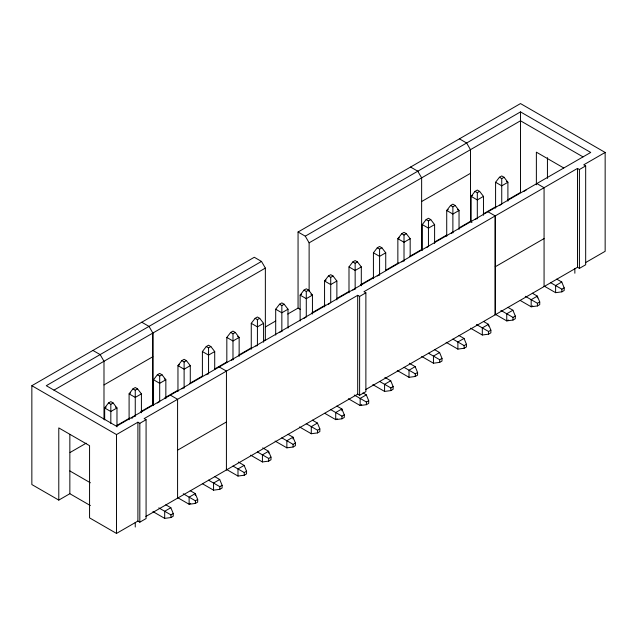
<?xml version="1.0" encoding="UTF-8"?>
<svg xmlns="http://www.w3.org/2000/svg" width="637" height="637" viewBox="0 0 637 637"><rect width="100%" height="100%" fill="white"/><g stroke="black" fill="none" stroke-linecap="round" stroke-linejoin="round"><path stroke-width="0.96" d="M116.977 426.87L116.977 407.967L113.131 402.966L110.822 401.636L108.513 402.966L104.667 407.967L104.667 419.902M141.414 412.76L141.414 393.865L137.568 388.865L135.259 387.527L132.95 388.865L129.096 393.865L129.096 419.719M153.533 405.618L153.533 379.756L157.379 374.755L159.688 373.425L161.997 374.755L165.843 379.756L165.843 398.651M131.851 418.501L132.95 417.076L135.259 415.746M190.28 383.554L190.28 365.646L186.426 360.653L184.117 359.316L181.816 360.653L177.962 365.646L177.962 391.508M202.399 376.411L202.399 351.544L206.245 346.544L208.554 345.214L210.863 346.544L214.709 351.544L214.709 369.444M226.828 362.302L226.828 337.435L230.674 332.442L232.983 331.105L235.292 332.442L239.146 337.435L239.146 356.338M251.265 349.195L251.265 323.333L255.111 318.333L257.42 317.003L259.729 318.333L263.575 323.333L263.575 342.228M275.694 335.086L275.694 309.224L279.539 304.223L281.849 302.893L284.158 304.223L288.004 309.224L288.004 328.127M312.441 314.017L312.441 295.122L308.595 290.122L306.286 288.792L303.976 290.122L300.131 295.122L300.131 320.984M336.869 299.916L336.869 281.013L333.024 276.012L330.714 274.682L328.405 276.012L324.559 281.013L324.559 306.875M348.996 292.765L348.996 266.911L352.842 261.911L355.151 260.573L357.461 261.911L361.306 266.911L361.306 285.806M373.425 278.664L373.425 252.801L377.271 247.801L379.58 246.471L381.889 247.801L385.735 252.801L385.735 270.709M410.172 256.6L410.172 238.692L406.326 233.699L404.017 232.362L401.708 233.699L397.854 238.692L397.854 263.559M422.291 250.452L422.291 224.59L426.137 219.59L428.446 218.26L430.755 219.59L434.601 224.59L434.601 243.485M459.038 229.384L459.038 210.481L455.184 205.488L452.883 204.151L450.574 205.488L446.72 210.481L446.72 236.343M483.467 215.274L483.467 196.379L479.621 191.379L477.312 190.049L475.003 191.379L471.157 196.379L471.157 222.241M495.586 208.132L495.586 182.27L499.432 177.269L501.741 175.939L504.05 177.269L507.904 182.27L507.904 201.173M90.366 505.563L69.847 493.715L58.787 500.101L31.85 484.55L31.85 385.696L254.29 257.268L261.504 261.433L265.358 268.097L265.358 339.744L263.638 340.731M287.765 314.033L298.06 308.085L298.06 232.003L520.501 103.576L605.15 152.45L605.15 251.304L585.459 262.667M261.504 261.433L46.278 385.696L116.499 426.241L590.722 152.45L520.501 111.905L305.274 236.168L298.06 232.003M53.978 390.139L265.358 268.097M309.12 291.587L309.12 242.832L520.501 120.791L583.022 156.893M103.99 384.923L152.832 356.728M421.646 201.523L470.48 173.328M106.204 407.083L104.667 407.967L110.822 411.518L116.977 407.967L115.44 407.083M108.513 402.966L110.822 404.304L113.131 402.966M130.641 392.973L129.096 393.865L135.259 397.416L141.414 393.865M132.95 388.865L135.259 390.194L137.568 388.865M157.379 374.755L159.688 376.093L161.997 374.755M179.507 364.762L177.962 365.646L184.117 369.205L190.28 365.646M181.816 360.653L184.117 361.983L186.426 360.653M206.245 346.544L208.554 347.882L210.863 346.544M230.674 332.442L232.983 333.772L235.292 332.442M255.111 318.333L257.42 319.663L259.729 318.333M279.539 304.223L281.849 305.561L284.158 304.223M301.667 294.23L300.131 295.122L306.286 298.673L312.441 295.122L310.904 294.23M303.976 290.122L306.286 291.451L308.595 290.122M326.096 280.121L324.559 281.013L330.714 284.564L336.869 281.013M328.405 276.012L330.714 277.35L333.024 276.012M352.842 261.911L355.151 263.24L357.461 261.911M377.271 247.801L379.58 249.139L381.889 247.801M399.399 237.808L397.854 238.692L404.017 242.251L410.172 238.692M401.708 233.699L404.017 235.029L406.326 233.699M426.137 219.59L428.446 220.928L430.755 219.59M448.265 209.597L446.72 210.481L452.883 214.04L459.038 210.481L457.493 209.597M450.574 205.488L452.883 206.818L455.184 205.488M472.694 195.487L471.157 196.379L477.312 199.93L483.467 196.379M475.003 191.379L477.312 192.708L479.621 191.379M499.432 177.269L501.741 178.607L504.05 177.269M214.709 351.544L208.554 355.096L202.399 351.544M263.575 323.333L257.42 326.885L251.265 323.333M288.004 309.224L281.849 312.783L275.694 309.224M361.306 266.911L355.151 270.462L348.996 266.911M385.735 252.801L379.58 256.353L373.425 252.801M434.601 224.59L428.446 228.142L422.291 224.59M265.446 326.916L275.749 320.968M70.086 452.485L86.186 443.185M116.842 425.484L129.693 418.063M140.833 411.637L152.832 404.71L152.832 333.063M164.879 397.751L177.763 390.314M189.786 383.37L202.67 375.934M214.685 368.998L226.708 362.055M238.732 355.112L251.615 347.675M311.7 312.99L325.435 305.051M336.599 298.61L349.482 291.173M360.646 284.723L373.529 277.286M385.552 270.351L398.428 262.914M409.591 256.464L421.614 249.529L421.646 177.866L417.768 171.218M434.498 242.092L446.489 235.164M459.341 227.743L470.48 221.31L472.049 222.217M483.196 213.968L495.912 206.627M507.785 199.779L520.501 192.438L520.501 111.905M157.379 402.966L159.688 401.636M181.816 388.865L184.117 387.527M206.245 374.755L207.781 373.871M231.446 360.208L232.983 359.316M255.883 346.098L257.42 345.214M279.539 332.442L281.849 331.105M303.976 318.333L306.286 317.003M328.405 304.223L329.95 303.339M352.842 290.122L354.379 289.23M377.271 276.012L378.808 275.128M401.708 261.911L404.017 260.573M426.909 247.355L428.446 246.471M451.338 233.253L452.883 232.362M475.003 219.59L477.312 218.26M499.432 205.488L501.741 204.151M523.869 191.379L526.178 190.049M31.85 385.696L116.499 434.569L137.903 422.212L139.821 423.326L146.08 419.711L146.08 518.566L139.821 522.181L137.903 521.066L116.499 533.424L89.562 517.873L89.562 445.677L58.787 427.905L58.787 500.101M145.865 516.464L357.699 394.168L359.618 395.282L365.877 391.667L365.877 292.813L359.618 296.42L357.699 295.313L144.153 418.605L146.08 419.711M365.67 389.565L577.496 267.269L579.415 268.376L585.674 264.769L585.674 165.915L579.415 169.522L577.496 168.415L363.95 291.706L365.877 292.813M605.15 152.45L583.747 164.808L585.674 165.915M177.58 450.176L226.414 421.981M495.236 266.776L544.07 238.588M170.843 507.713L164.688 511.264L164.688 518.375L170.939 517.539L173.248 516.209L173.248 513.541L170.843 507.713L165.811 504.799M219.709 479.502L213.554 483.053L213.554 490.164L219.805 489.327L222.114 487.998L222.114 485.33L219.709 479.502L214.677 476.587M244.146 465.392L237.991 468.943L237.991 476.054L244.242 475.226L246.551 473.888L246.551 471.221L244.146 465.392L238.27 462M317.441 423.072L311.286 426.631L311.286 433.733L317.537 432.905L319.846 431.567L319.846 428.908L317.441 423.072L312.409 420.165M366.307 394.86L360.152 398.42L360.152 405.522L366.402 404.694L368.712 403.356L368.712 400.697L366.307 394.86L362.947 392.925M390.736 380.759L384.581 384.31L384.581 391.421L390.839 390.585L393.14 389.255L393.14 386.587L390.736 380.759L384.859 377.367M415.173 366.649L409.018 370.201L409.018 377.311L415.268 376.483L417.577 375.145L417.577 372.478L415.173 366.649L409.296 363.257M439.602 352.548L433.447 356.099L433.447 363.209L439.697 362.373L442.006 361.044L442.006 358.376L439.602 352.548L434.569 349.633M464.039 338.438L457.884 341.989L457.884 349.1L464.134 348.272L466.443 346.934L466.443 344.267L464.039 338.438L458.998 335.532M512.904 310.227L506.749 313.778L506.749 320.889L513 320.053L515.309 318.723L515.309 316.056L512.904 310.227L507.864 307.321M561.77 282.016L555.615 285.567L555.615 292.678L561.866 291.842L564.175 290.512L564.175 287.844L561.77 282.016L556.73 279.11M190.662 503.381L189.125 504.265L178.209 497.967M337.26 418.74L335.715 419.632L324.806 413.333M361.689 404.638L360.152 405.522L348.399 398.738M508.286 319.997L506.749 320.889L495.833 314.59M532.715 305.895L531.178 306.779L520.262 300.481M158.812 507.872L170.939 514.871L173.248 513.541M183.249 493.763L195.376 500.77L197.685 499.432L195.28 493.603L190.24 490.697M208.522 480.147L219.805 486.66L222.114 485.33M232.951 466.037L244.242 472.558L246.551 471.221M257.38 451.936L268.671 458.449L270.98 457.119L268.575 451.283L262.699 447.891M281.817 437.826L293.108 444.347L295.417 443.01L293.012 437.181L287.972 434.275M306.246 423.716L317.537 430.238L319.846 428.908M330.683 409.615L341.973 416.136L344.283 414.798L341.878 408.97L336.838 406.064M354.276 395.028L366.402 402.027L368.712 400.697M379.548 381.404L390.839 387.917L393.14 386.587M403.977 367.294L415.268 373.815L417.577 372.478M428.414 353.193L439.697 359.706L442.006 358.376M452.843 339.083L464.134 345.604L466.443 344.267M476.436 324.496L488.563 331.495L490.872 330.165L488.468 324.329L483.435 321.422M500.873 310.386L513 317.393L515.309 316.056M525.302 296.285L537.429 303.284L539.738 301.954L537.333 296.117L532.301 293.211M550.575 282.661L561.866 289.174L564.175 287.844M195.28 495.379L195.28 493.603L189.125 497.155L189.125 504.265L195.376 503.437L197.685 502.099L197.685 499.432M250.667 455.16L262.42 461.952L268.671 461.116L270.98 459.787L270.98 457.119M275.096 441.059L286.857 447.843L293.108 447.007L295.417 445.677L295.417 443.01M341.878 410.746L341.878 408.97L335.715 412.521L335.715 419.632L341.973 418.796L344.283 417.466L344.283 414.798M470.56 328.206L482.313 334.998L488.563 334.162L490.872 332.832L490.872 330.165M537.333 297.901L537.333 296.117L531.178 299.677L531.178 306.779L537.429 305.951L539.738 304.613L539.738 301.954M563.737 167.969L536.37 152.171L536.37 184.794M459.42 138.842L466.634 143.006L470.48 149.671L470.48 221.31M536.856 183.552L544.07 187.716L544.07 286.57M506.359 181.386L507.904 182.27L501.741 185.829L495.586 182.27M410.554 167.053L417.8 171.202M487.99 211.763L495.236 215.911L495.236 314.766M544.699 286.379L555.615 292.678M446.131 342.316L457.884 349.1M421.694 356.425L433.447 363.209M298.06 308.085L300.608 309.558M397.265 370.527L409.018 377.311M372.828 384.637L384.581 391.421M237.601 336.551L239.146 337.435L232.983 340.994L226.828 337.435M141.764 322.234L149.01 326.383L152.856 333.047L152.856 404.694M219.2 366.944L226.446 371.092L226.414 469.963M299.533 426.949L311.286 433.733M164.306 378.864L165.843 379.756L159.688 383.307L153.533 379.756M92.93 350.43L100.144 354.594L103.99 361.259L103.99 419.472M170.366 395.139L177.58 399.303L177.58 498.158M226.239 469.27L237.991 476.054M202.646 483.857L213.554 490.164M152.936 511.591L164.688 518.375M69.847 470.942L90.366 482.79M305.274 236.168L309.12 242.832M579.415 169.522L579.415 268.376M577.496 168.415L577.496 267.269M574.853 268.615L574.853 273.241M561.866 289.174L561.866 291.842M547.438 157.65L547.438 178.424M537.429 303.284L537.429 305.951M513 317.393L513 320.053M501.741 178.607L501.741 203.729M495.204 215.927L495.204 314.782M488.468 326.112L488.468 324.329L482.313 327.888L482.313 334.998M488.563 331.495L488.563 334.162M477.312 192.708L477.312 218.833M464.134 345.604L464.134 348.272M452.883 206.818L452.883 232.935M439.697 359.706L439.697 362.373M428.446 220.928L428.446 246.049M415.268 373.815L415.268 376.483M404.017 235.029L404.017 261.146M390.839 387.917L390.839 390.585M379.58 249.139L379.58 275.256M366.402 402.027L366.402 404.694M359.618 296.42L359.618 395.282M357.699 295.313L357.699 394.168M355.151 263.24L355.151 289.357M341.973 416.136L341.973 418.796M330.714 277.35L330.714 302.471M317.537 430.238L317.537 432.905M306.286 291.451L306.286 316.581M293.108 444.347L293.108 447.007M293.012 438.957L293.012 437.181L286.857 440.732L286.857 447.843M281.849 305.561L281.849 331.678M268.575 453.066L268.575 451.283L262.42 454.842L262.42 461.952M268.671 458.449L268.671 461.116M257.42 319.663L257.42 345.787M244.242 472.558L244.242 475.226M232.983 333.772L232.983 359.889M219.805 486.66L219.805 489.327M208.554 347.882L208.554 373.999M195.376 500.77L195.376 503.437M184.117 361.983L184.117 388.1M170.939 514.871L170.939 517.539M159.688 376.093L159.688 401.214M139.821 423.326L139.821 522.181M137.903 422.212L137.903 521.066M135.259 390.194L135.259 416.311M135.259 522.412L135.259 527.038M116.499 434.569L116.499 533.424M110.822 404.304L110.822 423.462M69.847 434.37L69.847 493.715"/></g></svg>
